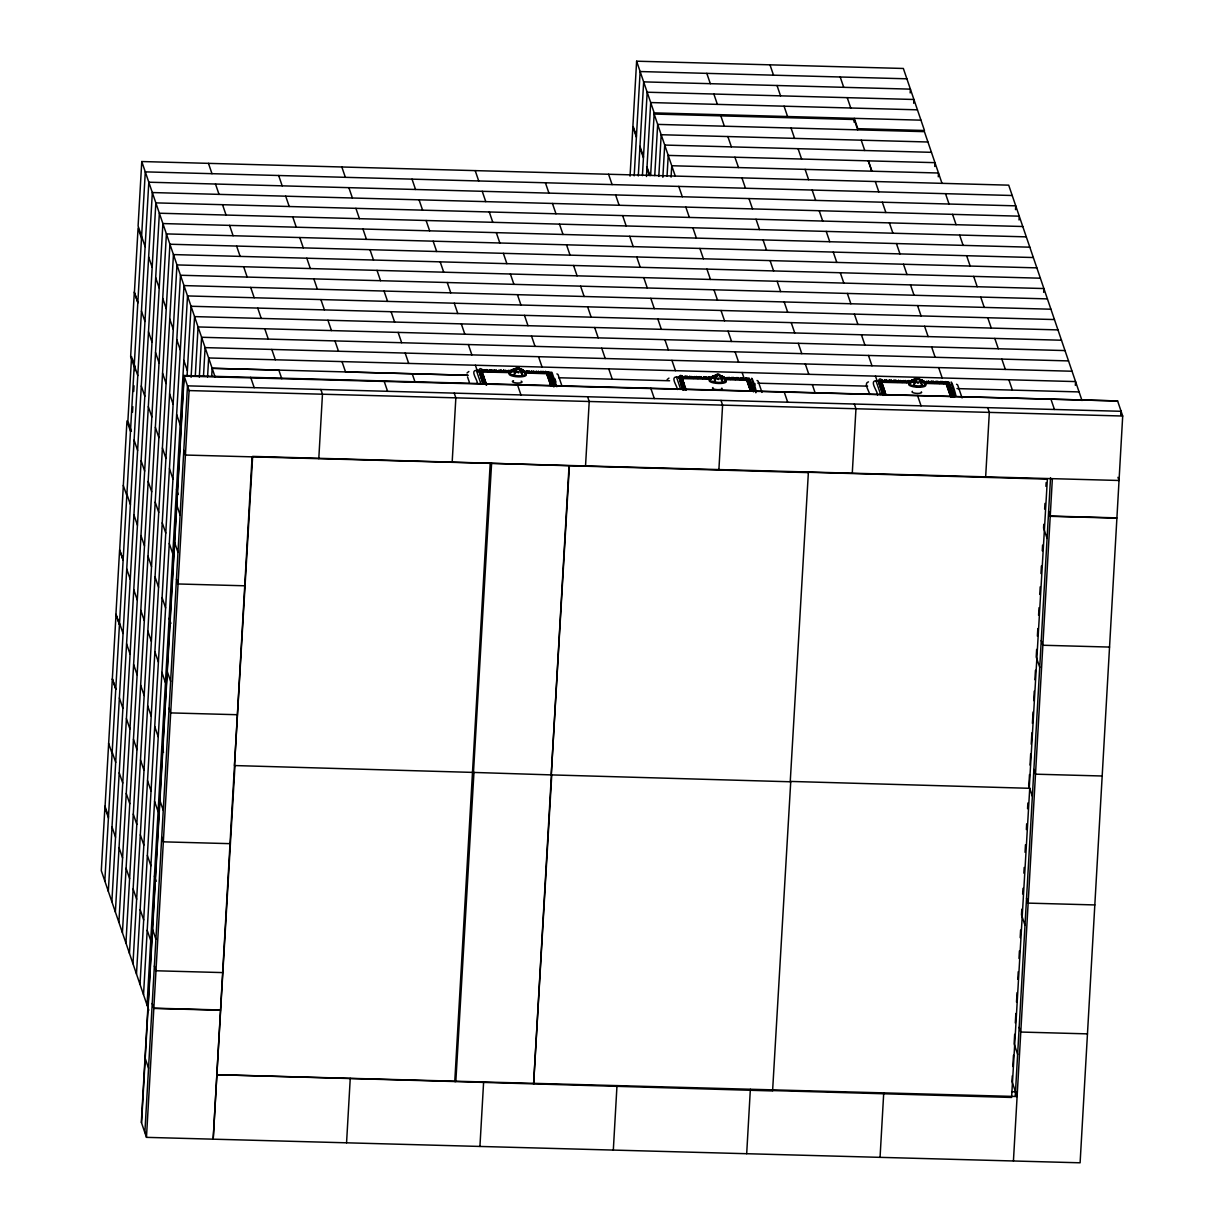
<?xml version="1.0" encoding="UTF-8"?>
<svg xmlns="http://www.w3.org/2000/svg" width="1224" height="1224" viewBox="0 0 1224 1224"><rect width="100%" height="100%" fill="white"/><g stroke="black" fill="none" stroke-linecap="round" stroke-linejoin="round"><path stroke-width="1.5" d="M482.638 373.794C481.965 370.428 478.584 375.477 479.364 371.178L510.102 371.867M750.909 391.221C749.975 389.339 753.77 389.293 753.586 390.946M546.837 372.28C545.751 375.906 550.693 370.903 549.989 375.171M749.624 379.991L749.21 378.139L745.768 377.895C746.563 381.934 749.042 378.43 750.082 381.567C750.771 380.909 746.105 383.204 747.221 379.639M949.12 383.755L948.707 381.888L945.265 381.659C946.565 385.04 947.238 383.204 949.549 384.719C950.65 386.203 945.662 386.279 946.718 383.387M479.808 372.463C478.813 376.977 483.541 371.545 483.128 375.906C483.495 374.1 479.181 377.619 480.236 373.764M480.68 375.049C479.686 379.562 484.413 374.131 484 378.491C484.337 376.671 480.053 380.236 481.124 376.349M481.567 377.635C480.588 382.133 485.362 376.762 484.918 381.215C484.826 378.599 481.078 383.188 481.996 378.935M510.913 371.974L510.316 370.321L506.92 371.515L503.645 370.138L502.498 372.127L500.983 370.061L497.571 371.255L494.312 369.877L493.165 371.867L491.65 369.801L489.646 369.755L488.498 371.744L486.984 369.679C482.164 369.189 480.864 372.968 482.47 372.54M482.44 380.22C481.965 384.535 484.184 379.746 485.729 382.485C486.754 385.728 484.123 380.465 483.235 383.602M482.883 381.505L483.128 383.724M483.358 375.125L483.633 377.39L483.786 376.411M483.495 383.709L483.327 382.806M484.23 377.711L484.505 379.976L484.673 378.996M485.117 380.297L485.392 382.561L485.546 381.582M485.989 382.882L486.203 384.948M486.601 385.07L486.433 384.168L486.341 384.979M547.113 373.014C546.134 377.512 550.922 372.142 550.463 376.594C550.418 373.978 546.608 378.568 547.556 374.315M548 375.6C547.006 380.113 551.534 374.666 551.29 378.828M548.428 376.9C547.449 381.353 552.238 376.013 551.779 380.48C551.733 377.864 547.924 382.454 548.872 378.185M549.316 379.486C548.383 383.984 552.498 378.568 552.59 382.423M549.76 380.771C548.765 385.285 553.493 379.853 553.08 384.214C553.401 382.393 549.132 385.973 550.188 382.072M550.662 375.676L550.938 377.941L551.106 376.977M550.632 383.357C549.698 387.87 553.829 382.439 553.921 386.294M551.075 384.657L551.244 386.218M551.978 379.547L552.254 381.812L552.422 380.848M553.309 383.433L553.585 385.698L553.738 384.719M682.992 389.951C681.646 389.416 678.111 371.79 679.718 380.006C679.672 378.4 683.528 378.568 682.747 380.725C683.696 381.261 678.8 382.209 679.917 379.088M680.345 380.373C679.366 384.872 684.155 379.501 683.696 383.953C683.619 381.337 679.856 385.927 680.789 381.674M681.232 382.959C680.238 387.473 684.767 382.026 684.522 386.172M681.676 384.244C680.666 388.758 685.409 383.341 684.981 387.687C685.364 385.912 681.049 389.324 682.105 385.545M711.282 378.813L710.425 376.931L708.421 376.885L707.273 378.874L705.758 376.808L702.346 378.002L699.088 376.625L697.94 378.614L696.425 376.548L693.014 377.757L689.755 376.365L688.607 378.354L687.092 376.303L685.088 376.242L683.925 378.231L682.426 376.166C678.938 373.473 678.677 378.537 679.412 378.384C681.615 373.932 682.564 382.026 682.579 379.149M682.548 386.83C681.615 391.343 685.731 385.912 685.838 389.767M683.023 380.45L683.221 382.515M682.992 388.13L683.176 389.982M683.895 383.036L684.17 385.3L684.338 384.321M685.211 386.906L685.486 389.171L685.654 388.207M747.665 380.924C746.686 385.376 751.459 380.052 751.016 384.504C750.939 381.903 747.191 386.356 748.109 382.225M748.537 383.51C747.573 388.008 752.347 382.638 751.888 387.09C751.811 384.474 748.048 389.064 748.981 384.81M749.425 386.096C748.445 390.548 753.219 385.223 752.775 389.676C752.683 387.059 748.935 391.649 749.868 387.396M750.327 381.001L750.603 383.265L750.771 382.301M750.297 388.681L750.572 390.946L750.74 389.982M751.215 383.586L751.49 385.851L751.643 384.872M752.087 386.172L752.362 388.436L752.531 387.457M752.974 388.758L753.25 391.022L753.418 390.043M909.707 382.24L878.97 381.551C877.975 386.05 882.703 380.633 882.29 384.979C882.626 383.188 878.342 386.646 879.398 382.837M879.842 384.137C878.863 388.62 883.651 383.25 883.192 387.717C883.162 385.132 879.337 389.66 880.286 385.422M880.729 386.723C879.735 391.236 884.264 385.774 884.019 389.936M881.158 388.008C880.178 392.46 884.967 387.136 884.508 391.588C884.432 388.972 880.668 393.562 881.601 389.308M881.402 380.878L881.846 383.693M882.045 390.594C881.112 395.092 885.227 389.676 885.319 393.531M882.519 384.198L882.718 386.279M882.489 391.879C881.555 396.392 885.671 390.976 885.763 394.832M882.917 393.179L883.101 394.755M883.391 386.784L883.667 389.048L883.835 388.084M884.707 390.67L884.983 392.935L885.151 391.955M947.162 384.688C946.183 389.171 950.956 383.816 950.513 388.268C950.421 385.637 946.672 390.242 947.59 385.973M948.034 387.274C947.039 391.772 951.767 386.356 951.354 390.716C951.691 388.88 947.422 392.445 948.478 388.559M948.921 389.859C947.942 394.342 952.716 388.972 952.272 393.439C952.226 390.823 948.416 395.398 949.35 391.144M949.824 384.764L950.099 387.029L950.268 386.05M949.793 392.445C948.799 396.943 953.527 391.527 953.114 395.872C953.45 394.082 949.181 397.54 950.237 393.73M950.711 387.35L950.987 389.615L951.14 388.635M950.681 395.031C950.176 399.131 952.532 394.587 953.955 397.295M951.293 397.219L951.125 396.316M951.584 389.936L951.859 392.185L952.027 391.221M952.471 392.506L952.7 394.725M953.343 395.092L953.557 397.173M108.508 818.091L104.989 807.748L116.02 614.356L119.539 624.699L115.928 614.356L119.6 549.882L123.119 560.225L119.707 549.882L126.959 420.949L130.478 431.292M1082.016 400.539L1008.698 185.161L141.77 161.537L138.098 226.012L145.136 246.682M131.58 356.505L127.893 420.979L131.412 431.322M104.82 881.005L145.289 171.865L1012.217 195.503M132.498 412.35L132.819 406.659M133.691 391.496L134.013 385.805M134.885 370.642L135.099 366.848L132.161 358.234M108.339 891.347L148.808 182.208L1015.736 205.846L1015.507 209.625M111.858 901.69L152.327 192.55L1019.255 216.174L1019.026 219.968M115.377 912.018L155.846 202.878L1022.774 226.517M118.896 922.361L159.365 213.221L1026.293 236.859M122.415 932.703L162.884 223.564L1029.812 247.187M125.934 943.031L166.403 233.906L1033.331 257.53M129.453 953.374L169.922 244.234L1036.85 267.872M132.972 963.716L173.441 254.577L1040.369 278.2M136.491 974.059L176.96 264.92L1043.888 288.543L1043.674 292.337M140.01 984.387L180.479 275.247L1047.407 298.885M143.529 994.73L183.998 285.59L1050.926 309.213M147.048 1005.072L187.517 295.933L1054.445 319.556M176.593 504.701L141.341 1122.286L146.467 1137.356L1080.104 1162.8L1116.9 518.135L1050.223 516.314L1048.631 511.326M1052.365 478.661L1050.238 516.054L1116.915 517.874L1122.699 416.022L1117.604 400.952L183.967 375.508L176.608 504.441L180.112 515.044M141.54 1122.882L184.166 376.105L199.038 375.921M187.042 376.426L191.036 306.26L1057.964 329.899M144.86 1132.628L187.486 385.851L1121.123 411.295L1120.909 415.089L1121.092 411.295M146.467 1137.356L153.826 1008.423L152.235 1003.435M183.967 375.508L189.093 390.578L153.841 1008.163L220.534 1009.984L252.098 456.858M191.097 377.283L194.555 316.603L1061.483 340.226M195.274 376.242L198.074 326.946L1065.002 350.569M199.328 377.099L201.593 337.273L1068.521 360.912M203.49 376.059L205.112 347.616L1072.04 371.239M207.56 376.916L208.646 357.959L1075.559 381.582L1075.345 385.376M211.721 375.936L212.165 368.286L468.226 375.278M318.791 458.679L322.463 394.204L320.856 389.477M346.56 1142.803L350.248 1078.344M452.161 462.305L455.848 397.846L454.226 393.118M479.93 1146.444L483.618 1081.97M790.735 781.784L551.244 774.899L569.068 465.747L490.212 463.238L454.762 1081.557L772.589 1090.936L790.75 781.432M585.531 465.946L589.218 401.472L587.612 396.744M630.054 176.118L632.869 126.822L636.388 137.165M854.046 122.14L854.276 118.345L857.794 128.673L924.472 130.494L903.358 68.468L636.618 61.2L632.93 125.674L636.449 136.002M634.185 175.828L640.137 71.543L906.877 78.81M638.285 175.95L643.656 81.87L910.396 89.138L910.182 92.932M642.416 175.644L647.175 92.213L913.915 99.481L913.701 103.275M646.471 176.501L650.694 102.556L917.434 109.823M650.633 175.46L654.213 112.883L636.618 61.2M654.748 175.583L657.671 124.389L924.411 131.656L942.006 183.34M658.803 176.44L661.189 134.732L927.93 141.999M662.857 177.296L664.708 145.059L931.449 152.327M667.034 176.256L668.227 155.402L934.968 162.67L934.754 166.464M613.316 1150.086L616.988 1085.611M671.089 177.113L671.747 165.745L938.487 173.012L938.273 176.807M718.901 469.572L722.588 405.113L720.982 400.386M754.841 385.101L754.933 383.556M746.686 1153.712L750.358 1089.253M852.271 473.214L855.959 408.739L854.352 404.027M880.056 1157.353L883.728 1092.879M985.657 476.855L989.329 412.381L987.722 407.653M1012.294 1075.85L1011.973 1081.45L1017.098 1096.52L216.877 1074.703L213.19 1139.177L220.519 1010.244L153.826 1008.423M1012.829 1066.502L1013.472 1055.272M1014.665 1034.326L1014.13 1043.797L1017.634 1054.399M1015.308 1022.943L1015.859 1013.472M1016.501 1002.089L1017.052 992.603M1017.802 979.338L1018.23 971.749M1018.995 958.484L1019.424 950.895M1020.189 937.63L1020.617 930.041M1021.811 909.187L1021.489 914.864L1025.008 925.206M1022.667 894.01L1023.004 888.318M1023.861 873.156L1024.182 867.464M1025.054 852.302L1025.483 844.713M1026.355 829.551L1026.676 823.859M1027.548 808.697L1027.869 803.005M1028.849 785.93L1029.491 774.562M1030.027 765.077L1030.685 753.709M1031.22 744.223L1031.878 732.839M1032.413 723.369L1033.071 711.986M1033.714 700.618L1034.249 691.132M1034.907 679.748L1035.443 670.278M1036.636 649.424L1036.208 656.997L1039.727 667.34M1037.386 636.143L1037.83 628.555M1038.579 615.289L1039.023 607.701M1039.773 594.436L1040.201 586.847M1040.966 573.582L1041.394 565.993M1042.267 550.815L1042.588 545.139M1043.781 524.27L1043.567 528.064L1047.086 538.407M1044.638 509.108L1044.975 503.416M1045.939 486.356L1046.153 482.562M1015.277 1095.587L1050.544 477.681M1013.426 1160.979L1050.223 516.314M234.977 765.551L216.847 1074.703L455.818 1081.572L473.963 772.436L234.488 765.551L252.634 456.399L491.604 463.269L473.474 772.421M551.244 774.899L569.389 465.747L808.376 472.617M551.749 774.914L533.603 1084.066L551.412 774.899L472.403 772.39M790.23 781.769L808.391 472.265L1047.377 479.135L1029.231 788.287M479.364 371.178C478.859 373.718 478.339 365.899 482.317 369.556L483.832 371.622L484.979 369.633M549.79 373.091C549.148 370.474 538.988 372.371 535.592 372.127C532.364 370.994 529.625 372.004 526.779 371.408C521.761 370.49 526.794 374.575 526.993 370.765M550.219 374.391L550.142 375.187M551.55 378.262L551.412 379.195M551.489 386.264L554.181 386.019M552.865 382.133L552.636 382.913M682.135 377.864L681.967 378.828L682.671 376.916M683.451 381.735L683.375 382.546M683.405 389.737L686.282 390.043M749.884 379.715L749.761 380.649M878.97 381.551C878.511 384.29 877.853 376.181 881.907 379.93L883.422 381.995L884.585 380.006L886.589 380.052L888.089 382.118L889.251 380.128L891.256 380.174L892.755 382.24L893.918 380.251L895.922 380.312L897.437 382.378L898.584 380.389L901.843 381.766L905.255 380.557L906.77 382.622L907.917 380.633L909.922 380.695L910.778 382.561M882.076 382.913L881.953 383.846M883.346 394.786L886.008 394.862M949.38 383.464L949.258 384.397M952.899 393.807L952.777 394.74M953.787 396.392L953.695 397.188M489.646 369.755L488.238 371.01L486.984 369.679M494.312 369.877L492.905 371.132L491.65 369.801M498.979 370.015L497.831 372.004L496.317 369.939M503.645 370.138L502.238 371.392L500.983 370.061M508.327 370.26L507.164 372.249L505.65 370.183M531.66 370.903L530.512 372.892L528.998 370.826M536.326 371.025L535.179 373.014L533.664 370.948M540.993 371.147L539.845 373.152L538.331 371.086M685.088 376.242L683.681 377.497L682.426 376.166M689.755 376.365L688.347 377.619L687.092 376.303M694.421 376.502L693.274 378.491L691.759 376.426M699.088 376.625L697.68 377.879L696.425 376.548M703.754 376.747L702.607 378.736L701.092 376.686M708.421 376.885L707.028 378.124L705.758 376.808M722.374 377.589L724.44 377.313L724.822 378.706M746.105 378.644L744.269 379.838L743.106 377.818L741.101 377.772L739.954 379.761L738.439 377.696L736.435 377.635L735.287 379.639L733.773 377.573L731.768 377.512L730.606 379.501L729.106 377.436L725.694 378.644L723.583 377.053A9.517 8.094 83.6 0 0 721.441 375.89L721.471 375.982A9.517 7.329 34.9 0 1 723.751 377.528L724.256 377.941A11.016 7.604 9.1 0 1 725.97 379.685A11.092 10.312 47.6 0 0 724.623 378.002L724.44 377.313M727.102 377.39L726.903 379.027L725.281 379.195M731.768 377.512L730.361 378.767L729.106 377.436M736.435 377.635L735.027 378.889L733.773 377.573M741.101 377.772L739.694 379.027L738.439 377.696M745.768 377.895L744.36 379.149L743.106 377.818M884.585 380.006L883.177 381.261L881.907 379.93M889.251 380.128L887.844 381.383L886.589 380.052M893.918 380.251L892.51 381.505L891.256 380.174M898.584 380.389L897.177 381.628L895.922 380.312M903.251 380.511L902.103 382.5L900.589 380.435M907.917 380.633L906.51 381.888L905.255 380.557M921.856 381.353L923.921 381.077L925.191 382.393L928.588 381.2L930.102 383.265L931.265 381.276L933.269 381.322L934.769 383.387L935.932 381.398L937.936 381.46L939.435 383.525L940.598 381.521L942.602 381.582L943.765 383.586L945.525 382.393M926.599 381.138L926.4 382.791L924.778 382.944M931.265 381.276L929.858 382.531L928.588 381.2M935.932 381.398L934.524 382.653L933.269 381.322M940.598 381.521L939.191 382.775L937.936 381.46M945.265 381.659L943.857 382.913L942.602 381.582M545.659 371.285L544.512 373.274L542.997 371.209M467.017 372.999L468.853 371.484M667.126 379.608L668.962 378.109M715.336 375.6L714.984 375.875A11.016 5.386 -60.3 0 0 714.51 376.212M479.242 371.056L482.883 383.326M511.295 372.632L481.797 371.974L485.867 384.305M524.897 371.683L551.993 372.402L556.813 386.723M517.201 368.225C512.519 369.556 523.979 369.633 518.318 368.256M868.459 381.857C863.165 383.341 869.591 391.435 869.56 394.449M1117.604 400.952L184.166 376.105M917.709 378.461C920.708 378.032 914.603 377.604 917.434 378.43M879.352 381.414L878.388 381.674L883.07 395.428M654.213 112.883L920.953 120.166M884.83 380.74L886.834 380.786M889.496 380.863L891.5 380.924M894.163 381.001L896.167 381.047M898.844 381.123L900.833 381.169M903.511 381.245L905.5 381.307M908.177 381.368L910.182 381.429L909.922 380.695M926.843 381.888L928.848 381.934M931.51 382.01L933.514 382.072M936.176 382.133L938.181 382.194M940.843 382.27L942.847 382.316M877.455 394.939C878.113 391.909 868.994 381.016 875.956 380.725L909.57 381.643M922.636 381.995L945.05 382.607M946.443 382.653L949.136 382.73M485.239 370.367L487.228 370.413M489.906 370.49L491.895 370.551M494.572 370.612L496.562 370.673M499.239 370.75L501.243 370.796M503.906 370.872L505.91 370.933M508.572 370.994L510.576 371.056M527.238 371.515L529.242 371.56M531.904 371.637L533.909 371.698M536.586 371.759L538.575 371.821M541.253 371.897L543.242 371.943M477.284 382.882C477.528 380.174 469.955 370.398 476.35 370.352L511.831 371.316M924.885 382.653L928.679 382.745M932.474 382.852L940.063 383.066M525.28 372.28L540.457 372.693M879.153 382.102L881.816 382.179M910.886 383.005L881.555 382.286L884.876 392.935M924.242 383.357L946.198 384.107L950.543 396.454M946.902 383.953L949.579 384.015M685.333 376.977L687.337 377.038M690.015 377.114L692.004 377.16M694.681 377.237L696.67 377.283M699.348 377.359L701.337 377.42M704.014 377.497L706.019 377.543M708.681 377.619L710.685 377.665M727.347 378.124L729.351 378.185M732.013 378.247L734.018 378.308M736.695 378.384L738.684 378.43M741.361 378.507L743.351 378.568M479.548 371.729L482.225 371.805M547.312 373.58L549.974 373.641M677.392 389.507C677.637 386.799 670.063 377.007 676.459 376.977L710.073 377.895M723.139 378.247L745.554 378.859M746.946 378.905L749.639 378.966M524.637 372.983L546.608 373.733L550.953 386.08M681.768 377.696L710.211 378.476M725.388 378.889L744.36 379.409M879.597 383.387L882.259 383.464M947.345 385.239L950.008 385.315M479.992 373.014L482.654 373.091M547.74 374.865L550.418 374.942M679.657 378.338L682.334 378.415M711.404 379.241L681.906 378.583L685.379 389.186M724.746 379.608L746.716 380.343L750.465 390.961M747.405 380.19L750.082 380.266M880.041 384.688L882.703 384.764M947.789 386.539L950.451 386.6M480.435 374.315L483.098 374.391M548.184 376.166L550.846 376.227M680.1 379.639L682.763 379.715M747.849 381.49L750.526 381.551M880.469 385.973L883.147 386.05M948.233 387.824L950.895 387.901M480.879 375.6L483.541 375.676M548.627 377.451L551.29 377.528M680.544 380.924L683.206 381.001M748.292 382.775L750.955 382.852M212.165 368.302L278.843 370.107L281.78 378.736M467.476 375.248L345.535 371.928L342.016 361.585M558.634 377.742L669.62 380.771M757.794 383.173L867.587 386.157M956.954 388.589L1079.078 391.925M880.913 387.274L883.575 387.35M948.661 389.11L951.339 389.186M481.307 376.9L483.985 376.977M549.071 378.736L551.733 378.813M680.972 382.225L683.65 382.301M748.736 384.061L751.398 384.137M881.356 388.559L884.019 388.635M949.105 390.41L951.767 390.487M481.751 378.185L484.413 378.262M549.5 380.037L552.177 380.113M681.416 383.51L684.094 383.586M749.164 385.361L751.842 385.438M881.8 389.859L884.462 389.921M949.549 391.695L952.211 391.772M681.86 384.81L684.522 384.872M749.608 386.646L752.286 386.723M482.195 379.486L484.857 379.547M549.943 381.322L552.605 381.398M882.229 391.144L884.906 391.221M949.992 392.996L952.654 393.072M682.303 386.096L684.966 386.172M750.052 387.947L752.714 388.023M482.638 380.771L485.301 380.848M550.387 382.622L553.049 382.699M882.672 392.445L885.334 392.506M950.421 394.281L953.098 394.358M682.732 387.396L685.409 387.457M750.496 389.232L753.158 389.308M483.067 382.072L485.744 382.133M550.831 383.908L553.493 383.984M883.116 393.73L885.778 393.807M950.864 395.582L953.527 395.658M683.176 388.681L685.853 388.758M750.924 390.533L753.601 390.594M483.511 383.357L486.173 383.433M551.259 385.208L553.937 385.285M189.093 390.578L1122.699 416.022M244.739 585.791L178.061 583.97L176.455 579.243M1109.541 647.068L1042.863 645.247L1041.257 640.519M237.38 714.724L170.702 712.904L169.096 708.176M1102.181 776.001L1035.504 774.18L1033.898 769.452M230.02 843.657L163.343 841.837L161.736 837.109M1094.822 904.934L1028.145 903.113L1026.538 898.385M222.661 972.59L155.984 970.77L154.377 966.042M1087.463 1033.867L1020.785 1032.046L1019.179 1027.319M1011.651 1091.686L1017.374 1091.839M790.26 781.417L1029.736 788.302L1011.59 1097.454L772.604 1090.569M545.919 372.019L546.822 372.264M947.927 383.28L948.814 383.586M748.43 379.532L749.317 379.838M956.525 384.26L957.642 384.902L962.095 397.953M757.029 380.496L758.146 381.138L761.986 392.384M556.92 373.886L558.037 374.529L561.877 385.774M549.025 373.075L553.891 386.968M522.724 370.092L521.868 369.342L523.26 370.428M510.928 371.453L510.316 370.321M721.303 376.273L721.12 375.982A9.517 5.921 -46.9 0 0 719.62 375.095L719.804 376.013A11.016 3.504 65.9 0 1 720.156 376.365M519.481 369.097L519.512 368.485A9.517 5.921 -46.9 0 1 521.011 369.373L521.194 369.648A11.016 3.718 -45.5 0 1 521.225 370.291M924.319 382.454L923.921 381.077M1117.956 477.329L1119.057 480.481L185.421 455.037L183.814 450.31M1050.926 399.131L1054.445 409.474M945.525 193.683L949.044 204.025M952.563 214.353L956.082 224.696M959.601 235.039L963.12 245.381M966.639 255.709L970.158 266.052M973.677 276.394L977.196 286.722M980.715 297.065L984.234 307.408M987.753 317.735L991.272 328.078M994.791 338.421L998.31 348.748M1001.829 359.091L1005.348 369.434M1008.867 379.761L1012.386 390.104M955.837 395.413C952.945 382.76 947.146 372.509 955.332 396.545M949.396 385.315L953.496 397.341M840.199 76.99L843.719 87.332M847.238 97.66L850.756 108.003M868.382 160.849L871.901 171.192M857.718 129.836L854.199 119.508L654.152 114.046L675.266 176.072M861.237 140.179L864.756 150.521M868.275 160.849L871.794 171.192M875.313 181.535L878.832 191.862M882.351 202.205L885.87 212.548M889.389 222.875L892.923 233.218M896.442 243.561L899.961 253.888M903.48 264.231L906.999 274.574M910.518 284.901L914.037 295.244M917.556 305.587L921.075 315.93M924.594 326.257L928.113 336.6M931.632 346.943L935.151 357.27M938.67 367.613L942.189 377.956M917.541 395.505L921.06 405.832M1028.588 784.951L1032.368 796.273M769.988 64.841L773.507 75.169M777.026 85.512L780.545 95.855M784.064 106.182L787.583 116.525M791.041 128.015L794.56 138.358M798.079 148.701L801.598 159.028M805.117 169.371L808.636 179.714M812.155 190.057L815.674 200.384M819.193 210.727L822.712 221.07M826.231 231.397L829.75 241.74M833.269 252.083L836.788 262.41M840.307 272.753L843.826 283.096M847.345 293.423L850.864 303.766M854.383 314.109L857.902 324.437M861.421 334.779L864.94 345.122M868.459 355.45L871.978 365.792M875.497 376.135L877.256 381.307M875.956 380.725L880.653 394.511M706.814 73.348L710.333 83.691M713.852 94.034L717.371 104.377M720.829 115.867L724.348 126.21M727.867 136.537L731.386 146.88M734.905 157.223L738.531 167.566M741.943 177.893L745.462 188.236M748.981 198.563L752.5 208.906M756.019 219.249L759.538 229.577M763.057 239.919L766.576 250.262M770.095 260.605L773.614 270.932M777.133 281.275L780.667 291.618M784.186 301.945L787.705 312.288M791.224 322.631L794.743 332.959M798.262 343.301L801.781 353.644M805.3 363.972L808.819 374.315M812.338 384.657L815.261 393.271M784.171 391.864L787.69 402.206M756.34 391.665C753.448 378.996 747.65 368.745 755.851 392.797M749.899 381.551L753.418 391.864M678.784 186.415L682.303 196.758M685.822 207.085L689.341 217.428M692.861 227.771L696.38 238.099M699.899 248.441L703.418 258.784M706.937 269.112L710.456 279.454M713.974 289.797L717.494 300.125M721.013 310.468L724.532 320.81M728.051 331.153L731.569 341.481M735.088 351.823L738.607 362.166M742.127 372.494L744.467 379.394M639.968 146.345L643.487 156.687M647.006 167.015L649.944 175.629M639.907 147.507L643.426 157.835M646.945 168.178L649.286 175.063M608.573 174.252L612.092 184.595M615.611 194.937L619.13 205.28M622.649 215.608L626.168 225.95M629.687 236.293L633.206 246.621M636.725 256.964L640.244 267.306M643.763 277.634L647.282 287.977M650.801 298.319L654.32 308.647M657.839 318.99L661.358 329.332M664.877 339.66L668.411 350.003M671.93 360.346L675.449 370.673M676.459 376.977L680.575 389.033M650.801 388.238L654.32 398.565M545.414 182.774L548.933 193.117M552.452 203.459L555.971 213.787M559.49 224.13L563.009 234.472M566.528 244.8L570.047 255.143M573.566 265.486L577.085 275.828M580.604 286.156L584.123 296.499M587.642 306.841L591.161 317.169M594.68 327.512L598.199 337.855M601.718 348.182L605.237 358.525M608.756 368.868L612.275 379.195M554.732 378.476L555.956 382.041M551.045 372.387L555.742 386.172M475.203 170.626L478.722 180.968M482.241 191.296L485.76 201.639M489.279 211.966L492.798 222.309M496.317 232.652L499.836 242.995M503.355 253.322L506.874 263.665M510.393 274.008L513.912 284.335M517.431 294.678L520.95 305.021M524.469 315.348L527.988 325.691M531.507 336.034L535.026 346.361M538.545 356.704L542.064 367.047M517.431 384.596L520.95 394.939M412.029 179.148L415.548 189.49M419.067 199.818L422.601 210.161M426.105 220.488L429.639 230.831M433.158 241.174L436.677 251.517M440.196 261.844L443.715 272.187M447.234 282.514L450.753 292.857M454.272 303.2L457.791 313.543M461.31 323.87L464.829 334.213M468.348 344.556L471.867 354.883M475.386 365.226L477.727 372.127M476.35 370.352L481.047 384.137M467.507 376.87L469.358 382.27M341.833 166.984L345.352 177.327M348.871 187.655L352.39 197.997M355.909 208.34L359.428 218.683M362.947 229.01L366.466 239.353M369.985 249.696L373.504 260.024M377.023 270.366L380.542 280.709M384.061 291.037L387.58 301.379M391.099 311.722L394.618 322.05M398.137 332.392L401.656 342.735M405.175 353.063L408.694 363.406M412.213 373.748L415.15 382.362M384.061 380.955L387.58 391.298M278.659 175.506L282.178 185.849M285.697 196.177L289.216 206.519M292.735 216.862L296.254 227.19M299.773 237.532L303.292 247.875M306.811 258.203L310.33 268.546M313.849 278.888L317.368 289.231M320.902 299.559L324.421 309.901M327.94 320.244L331.459 330.572M334.978 340.915L338.497 351.257M208.463 163.358L211.982 173.686M215.5 184.028L219.02 194.371M222.538 204.699L226.058 215.042M229.577 225.384L233.095 235.727M236.615 246.055L240.133 256.397M243.653 266.725L247.172 277.068M250.69 287.411L254.21 297.753M257.728 308.081L261.248 318.424M264.767 328.751L268.286 339.094M271.805 349.437L275.323 359.78M250.66 377.329L254.21 387.671M141.77 161.537L215.087 376.916M148.655 257.009L152.174 267.352M155.693 277.695L159.212 288.038M162.731 298.365L166.25 308.708M169.769 319.036L173.288 329.378M176.807 339.721L180.326 350.064M183.845 360.392L187.364 370.734M141.586 238.481L138.067 228.138L134.395 292.597L137.914 302.94M141.448 311.141L144.968 321.484M148.487 331.826L152.005 342.154M155.525 352.497L159.043 362.839M162.562 373.182L166.082 383.51M169.6 393.853L173.12 404.195M176.638 414.523L180.157 424.866M137.838 302.359L134.319 292.016L130.647 356.49L134.166 366.817M134.257 365.272L137.776 375.615M141.296 385.958L144.815 396.285M148.334 406.628L151.852 416.971M155.371 427.298L158.891 437.641M162.41 447.984L165.929 458.312M169.447 468.654L172.966 478.997M176.486 489.325L178.245 494.496M174.466 542.094L177.985 552.422M134.089 440.074L137.608 450.417M141.127 460.759L144.646 471.087M148.165 481.43L151.684 491.773M155.203 502.115L158.722 512.443M162.241 522.786L165.76 533.129M169.279 543.456L172.798 553.799M126.898 494.205L130.417 504.548M133.936 514.891L137.455 525.218M140.974 535.561L144.493 545.904M148.012 556.231L151.531 566.574M155.05 576.917L158.569 587.245M162.088 597.587L165.607 607.93M169.126 618.258L170.886 623.429M123.287 485.423L126.898 495.766M167.107 671.027L170.626 681.355M126.73 569.007L130.249 579.35M133.768 589.693L137.287 600.035M140.806 610.363L144.325 620.706M147.844 631.048L151.363 641.376M154.882 651.719L158.401 662.062M161.92 672.389L165.439 682.732M119.539 623.138L123.058 633.481M126.577 643.824L130.096 654.152M133.615 664.494L137.134 674.837M140.653 685.165L144.172 695.507M147.691 705.85L151.21 716.178M154.729 726.521L158.248 736.863M161.767 747.206L163.526 752.362M159.747 799.961L163.266 810.303M119.371 697.94L122.89 708.283M126.409 718.626L129.928 728.968M133.447 739.296L136.966 749.639M140.485 759.982L144.004 770.309M147.523 780.652L151.042 790.995M154.561 801.322L158.095 811.665M115.867 689.158L112.348 678.815L115.76 689.158M112.18 752.072L115.699 762.414M119.218 772.757L122.737 783.085M126.256 793.427L129.775 803.77M133.294 814.098L136.813 824.441M140.332 834.783L143.851 845.111M147.37 855.454L150.889 865.796M154.408 876.139L156.167 881.295M108.569 743.289L112.18 753.632M152.388 928.894L155.907 939.236M108.492 816.546L104.973 806.203L101.301 870.677L148.808 1010.228M112.011 826.889L115.53 837.216M119.049 847.559L122.568 857.902M126.087 868.229L129.606 878.572M133.125 888.915L136.644 899.242M140.163 909.585L143.682 919.928M147.201 930.255L150.736 940.598M145.029 1057.827L148.548 1068.169M920.785 380.021L920.754 379.884A9.517 5.921 -46.9 0 0 919.117 378.859L919.301 379.761A11.016 3.504 65.9 0 1 919.652 380.128M924.288 382.852A8.583 2.326 3.3 0 1 922.85 385.897A8.583 2.326 3.3 0 1 911.268 385.178A8.583 2.326 3.3 0 1 910.687 381.995M924.227 383.892A8.583 2.326 3.3 0 1 922.789 386.937A8.583 2.326 3.3 0 1 911.207 386.203A8.583 2.326 3.3 0 1 910.625 383.036M912.951 380.113A11.016 5.217 44.8 0 1 913.135 379.822L913.456 379.547A9.517 6.946 42 0 1 915.399 378.752C922.651 377.834 916.898 381.398 915.69 378.721A9.517 2.219 -71.1 0 0 914.833 379.348L914.466 379.639A11.016 5.386 -60.3 0 0 913.991 379.96M921.335 391.864A4.819 1.3 3.3 0 1 916.638 393.378A4.819 1.3 3.3 0 1 912.446 391.313M921.749 386.126A5.875 1.591 3.3 0 1 914.787 386.187M724.792 379.088A8.583 2.326 3.3 0 1 723.353 382.148A8.583 2.326 3.3 0 1 711.771 381.414A8.583 2.326 3.3 0 1 711.19 378.247M724.73 380.128A8.583 2.326 3.3 0 1 718.549 383.464A8.583 2.326 3.3 0 1 709.951 379.731M713.454 376.349A11.016 5.217 44.8 0 1 713.638 376.059L713.959 375.783A9.517 6.946 42 0 1 715.918 375.003L716.193 374.957A9.517 2.219 -71.1 0 0 715.795 375.187M721.839 388.115A4.819 1.3 3.3 0 1 717.142 389.63A4.819 1.3 3.3 0 1 712.949 387.549M721.135 382.592A5.875 1.591 3.3 0 1 715.29 382.423M712.949 381.781A5.875 1.591 3.3 0 1 712.23 381.368M524.683 372.478A8.583 2.326 3.3 0 1 522.648 375.615A8.583 2.326 3.3 0 1 510.699 374.437A8.583 2.326 3.3 0 1 512.718 371.3M513.07 370.428A11.016 5.217 44.8 0 1 513.544 369.449L513.851 369.174A9.517 6.946 42 0 1 515.809 368.378L516.237 368.302A9.517 2.219 -71.1 0 0 515.227 368.975M524.622 373.504A8.583 2.326 3.3 0 1 518.441 376.854A8.583 2.326 3.3 0 1 509.842 373.106M521.149 381.154A4.819 1.3 3.3 0 1 520.338 382.867A4.819 1.3 3.3 0 1 513.835 382.469A4.819 1.3 3.3 0 1 513.514 380.679M513.437 370.382A11.016 5.386 -60.3 0 1 514.876 369.265M515.182 375.814A5.875 1.591 3.3 0 1 512.841 375.156M512.428 371.545C514.325 372.846 513.851 368.807 512.428 371.545M712.536 378.155C714.433 379.455 713.959 375.431 712.536 378.155M912.018 381.919C913.93 383.219 913.456 379.195 912.018 381.919M516.972 367.69L519.068 367.812L516.972 367.69M715.948 375.233L720.202 375.493L715.948 375.233M717.065 374.299L719.177 374.437L717.065 374.299M516.712 369.709L516.666 370.031A9.517 1.3 -69.8 0 1 516.237 371.943L514.325 374.697A11.016 6.747 66.7 0 1 514.478 372.218L514.707 371.668A9.517 7.543 83.4 0 1 516.344 369.969L516.712 369.709M716.82 376.334L716.774 376.64A9.517 1.3 -69.8 0 1 716.346 378.568L714.433 381.307A11.016 6.747 66.7 0 1 714.587 378.828L714.816 378.293A9.517 7.543 83.4 0 1 716.453 376.594L716.82 376.334M916.317 380.083L916.271 380.404A9.517 1.3 -69.8 0 1 915.843 382.316L913.93 385.07A11.016 6.747 66.7 0 1 914.083 382.592L914.297 382.041A9.517 7.543 83.4 0 1 915.95 380.343L916.317 380.083M517.385 372.065C519.374 374.774 519.848 369.74 517.385 372.065M717.494 378.675C719.437 381.383 719.957 376.365 717.494 378.675M916.99 382.439C918.933 385.147 919.454 380.113 916.99 382.439M513.086 369.373L511.754 370.107L513.086 369.373M713.194 375.982L711.863 376.732L713.194 375.982M912.691 379.746L911.36 380.496L912.691 379.746M511.51 370.535L510.974 371.025A11.092 10.71 -12.9 0 0 509.597 372.632A11.016 7.206 -16.7 0 1 511.663 370.994L512.229 370.597A9.517 6.472 -41.8 0 1 514.539 369.189L514.508 369.082A9.517 8.95 -76.1 0 0 512.076 370.138L511.51 370.535M711.618 377.16L711.083 377.635A11.092 10.71 -12.9 0 0 709.706 379.241A11.016 7.206 -16.7 0 1 711.771 377.604L712.337 377.206A9.517 6.472 -41.8 0 1 714.648 375.799L714.617 375.707A9.517 8.95 -76.1 0 0 712.184 376.747L711.618 377.16M911.115 380.909L910.579 381.398A11.092 10.71 -12.9 0 0 909.187 383.005A11.016 7.206 -16.7 0 1 911.268 381.368L911.834 380.97A9.517 6.472 -41.8 0 1 914.144 379.562L914.099 379.455A9.517 8.95 -76.1 0 0 911.681 380.511L911.115 380.909M920.922 379.639L920.968 379.746A9.517 7.329 34.9 0 1 923.248 381.276L923.753 381.704A11.016 7.604 9.1 0 1 925.451 383.449A11.092 10.312 47.6 0 0 924.12 381.766L923.08 380.817A9.517 8.094 83.6 0 0 920.922 379.639M521.332 369.265L521.363 369.373A9.517 8.094 83.6 0 1 523.49 370.444L524.515 371.392A11.092 10.312 47.6 0 1 525.861 373.075A11.016 7.604 9.1 0 0 524.147 371.331L523.643 370.903A9.517 7.329 34.9 0 0 521.363 369.373M922.988 382.423L921.932 381.062L922.988 382.423M723.491 378.675L722.435 377.313L723.491 378.675M523.382 372.05L522.327 370.688L523.382 372.05M922.33 380.465L921.473 379.715L922.33 380.465M722.833 376.717L721.992 376.059L722.833 376.717M919.668 380.45L920.402 382.99A11.016 2.372 56.4 0 1 922.054 385.285A11.092 8.308 -58.4 0 0 921.871 383.403L921.473 382.24A9.517 8.583 -76.9 0 0 919.668 380.45M720.171 376.686L720.905 379.226A11.016 2.372 56.4 0 1 722.558 381.521A11.092 8.308 -58.4 0 0 722.374 379.639L721.976 378.491A9.517 8.583 -76.9 0 0 720.171 376.686M520.062 370.076L520.797 372.616A11.016 2.372 56.4 0 1 522.449 374.911A11.092 8.308 -58.4 0 0 522.266 373.029L521.868 371.867A9.517 8.583 -76.9 0 0 520.062 370.076"/></g></svg>
